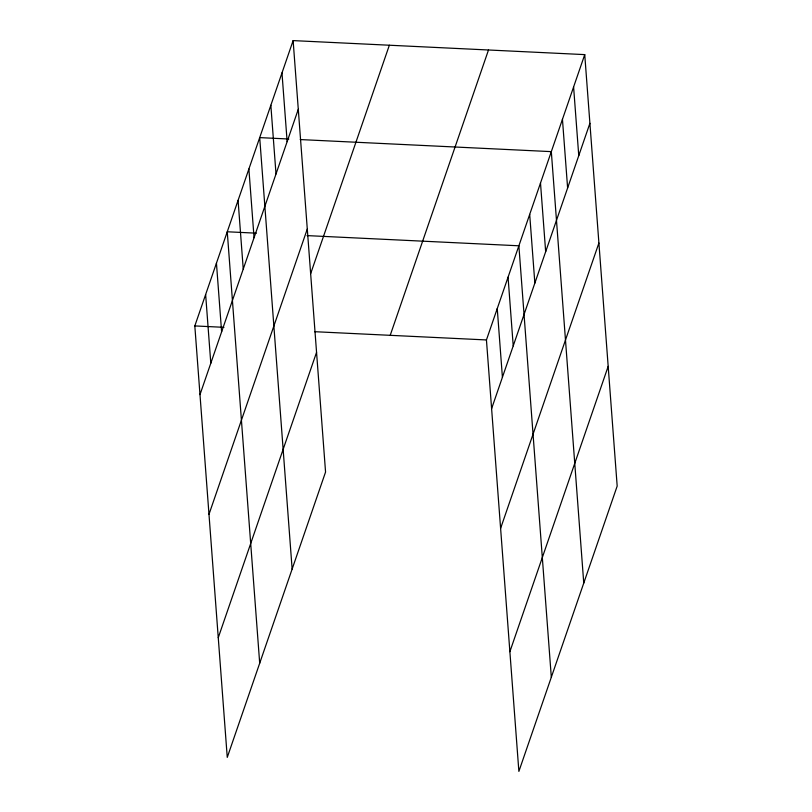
<?xml version="1.0" encoding="UTF-8"?>
<svg xmlns="http://www.w3.org/2000/svg" width="812" height="812" viewBox="0 0 812 812"><rect width="100%" height="100%" fill="white"/><g stroke="black" fill="none" stroke-linecap="round" stroke-linejoin="round"><path stroke-width="1.22" d="M293.122 40.6L325.561 472.056L227.258 757.383L194.819 325.927L293.122 40.6L584.741 54.617L617.181 486.073L518.878 771.4L486.439 339.944L584.741 54.617M199.985 394.632L298.288 109.305M208.988 514.341L307.291 229.014M310.681 273.593L389.354 45.228M218.266 637.674L316.558 352.347M390.207 335.326L488.499 49.989M491.605 408.649L589.898 123.322M500.608 528.358L598.901 243.032M509.875 651.691L608.178 366.364M288.818 139.014L259.698 137.614L292.137 569.06M300.217 139.562L551.318 151.631L583.757 583.077M256.389 233.176L227.258 231.775L259.698 663.221M307.037 235.602L518.878 245.792L551.318 677.238M194.819 325.927L223.95 327.327M314.599 331.692L486.439 339.944M573.597 86.955L578.763 155.66M562.452 119.293L567.618 187.998M540.498 183.015L545.664 251.72M529.688 214.398L534.854 283.104M508.058 277.176L513.225 345.882M497.248 308.56L502.415 377.265M281.977 72.938L287.143 141.643M270.843 105.276L276.009 173.981M248.888 168.997L254.054 237.703M238.078 200.381L243.245 269.087M216.449 263.159L221.615 331.864M205.639 294.543L210.805 363.248"/></g></svg>
